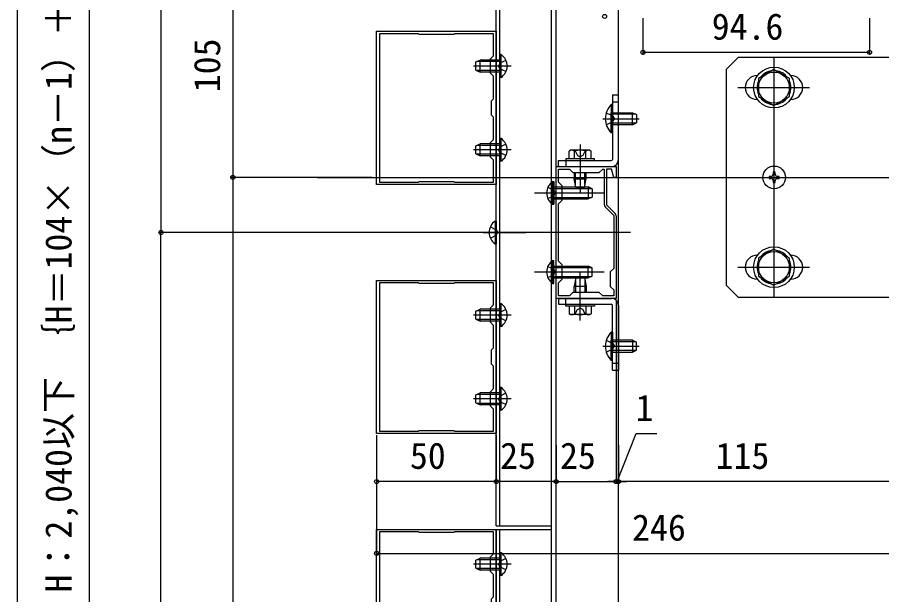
# Model space of a CAD drawing. Units: millimetres, scale not verified. Extents: x -875 to 875, y -1307 to 1299.
# Drawn here: x -874.9 to -514, y -838.7 to -597.6 of the extents above; entities that cross this region are included whole.
import ezdxf
from ezdxf.enums import TextEntityAlignment as Align

# ---------------------------------------------------------------- set-up
doc = ezdxf.new("R2010")
doc.units = ezdxf.units.MM
doc.header["$LTSCALE"] = 4
for name, color, linetype in [('0-2_YKK_11', 7, 'Continuous'), ('0-3_YKK_12', 2, 'Continuous'), ('0-4_YKK_13', 4, 'Continuous'), ('0-5_YKK_D', 6, 'Continuous'), ('0-6_YKK_ZWAK', 7, 'Continuous')]:
    doc.layers.add(name, color=color, linetype=linetype)
doc.styles.add('ＭＳ ゴシック', font='')
doc.styles.get('ＭＳ ゴシック').set_extended_font_data('MS Gothic')

msp = doc.modelspace()

# ---------------------------------------------------------------- linework, layer by layer
at = {"layer": '0-2_YKK_11'}
for points in [[(-724.9, -667.451), (-724.9, -603.451), (-674.9, -603.451), (-674.9, -667.451)], [(-723.7, -604.451), (-723.7, -666.451), (-707.4, -666.451), (-707.1, -666.151), (-692.7, -666.151), (-692.4, -666.451), (-676.1, -666.451), (-676.1, -657.251), (-677.4, -655.951), (-677.4, -649.951), (-676.1, -648.651), (-676.1, -639.251), (-676.9, -638.451), (-676.9, -632.451), (-676.1, -631.651), (-676.1, -622.251), (-677.4, -620.951), (-677.4, -614.951), (-676.1, -613.651), (-676.1, -604.451), (-692.4, -604.451), (-692.7, -604.751), (-707.1, -604.751), (-707.4, -604.451)], [(-724.9, -771.451), (-724.9, -707.451), (-674.9, -707.451), (-674.9, -771.451)], [(-723.7, -708.451), (-723.7, -770.451), (-707.4, -770.451), (-707.1, -770.151), (-692.7, -770.151), (-692.4, -770.451), (-676.1, -770.451), (-676.1, -761.251), (-677.4, -759.951), (-677.4, -753.951), (-676.1, -752.651), (-676.1, -743.251), (-676.9, -742.451), (-676.9, -736.451), (-676.1, -735.651), (-676.1, -726.251), (-677.4, -724.951), (-677.4, -718.951), (-676.1, -717.651), (-676.1, -708.451), (-692.4, -708.451), (-692.7, -708.751), (-707.1, -708.751), (-707.4, -708.451)], [(-724.9, -875.451), (-724.9, -811.451), (-674.9, -811.451), (-674.9, -875.451)], [(-723.7, -812.451), (-723.7, -874.451), (-707.4, -874.451), (-707.1, -874.151), (-692.7, -874.151), (-692.4, -874.451), (-676.1, -874.451), (-676.1, -865.251), (-677.4, -863.951), (-677.4, -857.951), (-676.1, -856.651), (-676.1, -847.251), (-676.9, -846.451), (-676.9, -840.451), (-676.1, -839.651), (-676.1, -830.251), (-677.4, -828.951), (-677.4, -822.951), (-676.1, -821.651), (-676.1, -812.451), (-692.4, -812.451), (-692.7, -812.751), (-707.1, -812.751), (-707.4, -812.451)]]:
    msp.add_lwpolyline(points, close=True, dxfattribs=at)
for points in [[(-649.9, -714.951), (-649.9, -659.951), (-624.9, -659.951), (-624.9, -664.451), (-625.9, -664.451), (-626.838, -660.951), (-628.9, -660.951), (-628.9, -675.951), (-625.281, -679.57)], [(-648.9, -699.453), (-648.9, -675.449), (-647.4, -673.949), (-647.4, -667.949), (-648.9, -666.449), (-648.9, -660.951), (-644.4, -660.951), (-642.9, -662.451), (-631.9, -662.451), (-630.4, -660.951), (-629.9, -660.951), (-629.9, -675.827)], [(-629.519, -676.746), (-625.9, -680.365), (-625.9, -702.451), (-627.4, -703.951), (-627.4, -709.951), (-625.9, -711.451), (-625.9, -713.951), (-630.4, -713.951), (-631.9, -712.451), (-642.9, -712.451), (-644.4, -713.951), (-648.9, -713.951), (-648.9, -708.453), (-647.4, -706.953), (-647.4, -700.953), (-648.9, -699.453)], [(-624.9, -680.489), (-624.9, -714.951), (-649.9, -714.951)]]:
    msp.add_lwpolyline(points, dxfattribs=at)
for centre, start, end in [((-628.6, -675.827), 179.99999, 224.99998), ((-626.2, -680.489), 359.99999, 44.99998)]:
    msp.add_arc(centre, 1.3, start, end, dxfattribs=at)
at = {"layer": '0-3_YKK_12'}
for p, q in [((-674.9, -809.951), (-674.9, -584.662)), ((-673.4, -809.951), (-673.4, -584.662)), ((-651.9, -1187.451), (-651.9, -584.662)), ((-649.9, -1187.451), (-649.9, -584.662)), ((-623.9, -1187.451), (-623.9, -584.662)), ((-749.601, -664.451), (-473.9, -664.451)), ((-618.9, -687.451), (-765.601, -687.451)), ((-674.9, -809.951), (-651.9, -809.951)), ((-674.9, -1187.451), (-674.9, -811.451)), ((-674.9, -811.451), (-651.9, -811.451)), ((-673.4, -1187.451), (-673.4, -811.451))]:
    msp.add_line(p, q, dxfattribs=at)
at = {"layer": '0-4_YKK_13'}
for p, q in [((-673.4, -622.701), (-673.4, -613.201)), ((-683.4, -616.251), (-681.7, -615.451)), ((-683.4, -619.651), (-683.4, -616.251)), ((-558.9, -714.451), (-558.9, -614.451)), ((-668.742, -617.951), (-684.494, -617.951)), ((-683.4, -619.651), (-681.7, -620.451)), ((-672.891, -622.701), (-673.4, -622.701)), ((-565.862, -621.951), (-565.988, -621.951)), ((-551.988, -621.951), (-552.114, -621.951)), ((-574.074, -626.951), (-544.106, -626.951)), ((-626.4, -629.951), (-623.9, -629.951)), ((-626.4, -629.951), (-626.4, -656.951)), ((-623.9, -656.951), (-623.9, -629.951)), ((-626.909, -634.05), (-626.909, -642.45)), ((-626.4, -634.05), (-626.909, -634.05)), ((-626.4, -632.951), (-623.9, -632.951)), ((-626.4, -634.05), (-626.4, -642.45)), ((-565.862, -631.951), (-565.988, -631.951)), ((-551.988, -631.951), (-552.114, -631.951)), ((-626.909, -645.85), (-626.909, -637.45)), ((-626.4, -645.85), (-626.4, -637.45)), ((-626.4, -637.45), (-618.1, -637.45)), ((-616.71, -638.105), (-626.4, -638.105)), ((-618.1, -642.45), (-618.1, -637.45)), ((-618.1, -637.45), (-616.4, -638.25)), ((-616.4, -638.25), (-616.4, -641.65)), ((-630.496, -639.95), (-615.2, -639.95)), ((-629.314, -639.95), (-619.26, -639.95)), ((-616.71, -641.796), (-626.4, -641.796)), ((-618.1, -642.45), (-616.4, -641.65)), ((-626.4, -645.85), (-626.909, -645.85)), ((-618.1, -642.45), (-626.4, -642.45)), ((-673.4, -657.701), (-673.4, -648.201)), ((-668.742, -652.951), (-684.494, -652.951)), ((-683.4, -651.251), (-681.7, -650.451)), ((-683.4, -654.651), (-683.4, -651.251)), ((-643.9, -653.151), (-644.519, -653.508)), ((-635.9, -653.151), (-643.9, -653.151)), ((-639.9, -650.651), (-639.9, -671.151)), ((-639.9, -653.198), (-639.9, -663.48)), ((-635.9, -653.151), (-635.281, -653.508)), ((-683.4, -654.651), (-681.7, -655.451)), ((-644.519, -656.651), (-644.519, -653.508)), ((-635.281, -656.651), (-644.519, -656.651)), ((-637.4, -656.651), (-642.4, -656.651)), ((-642.209, -656.651), (-642.209, -653.508)), ((-637.591, -656.651), (-637.591, -653.508)), ((-635.281, -656.651), (-635.281, -653.508)), ((-672.891, -657.701), (-673.4, -657.701)), ((-648.9, -657.451), (-626.9, -657.451)), ((-648.9, -659.951), (-648.9, -657.451)), ((-648.9, -659.951), (-626.9, -659.951)), ((-645.9, -657.451), (-645.9, -659.951)), ((-642.4, -662.451), (-642.4, -665.051)), ((-641.914, -667.384), (-641.914, -662.451)), ((-637.886, -667.384), (-637.886, -662.451)), ((-637.4, -665.051), (-637.4, -662.451)), ((-651.409, -666.199), (-650.9, -666.199)), ((-650.9, -666.199), (-650.9, -675.699)), ((-642.4, -665.051), (-637.4, -665.051)), ((-641.65, -668.651), (-642.4, -665.051)), ((-638.15, -668.651), (-637.4, -665.051)), ((-557.61, -664.881), (-556.75, -664.881)), ((-658.9, -670.949), (-629.9, -670.949)), ((-650.9, -668.449), (-636.6, -668.449)), ((-650.9, -669.103), (-635.21, -669.103)), ((-641.65, -668.651), (-638.15, -668.651)), ((-636.6, -668.449), (-636.6, -673.449)), ((-634.9, -669.249), (-636.6, -668.449)), ((-634.9, -669.249), (-634.9, -672.649)), ((-650.9, -672.795), (-635.21, -672.795)), ((-650.9, -673.449), (-636.6, -673.449)), ((-634.9, -672.649), (-636.6, -673.449)), ((-675.409, -682.701), (-674.9, -682.701)), ((-674.9, -682.701), (-674.9, -692.201)), ((-680.4, -687.451), (-662.4, -687.451)), ((-650.9, -708.703), (-650.9, -699.203)), ((-565.862, -696.951), (-565.988, -696.951)), ((-551.988, -696.951), (-552.114, -696.951)), ((-650.9, -701.453), (-636.6, -701.453)), ((-650.9, -702.107), (-635.21, -702.107)), ((-639.9, -724.251), (-639.9, -703.751)), ((-636.6, -706.453), (-636.6, -701.453)), ((-634.9, -702.253), (-636.6, -701.453)), ((-634.9, -705.653), (-634.9, -702.253)), ((-574.074, -701.951), (-544.106, -701.951)), ((-658.9, -703.953), (-629.9, -703.953)), ((-650.9, -705.798), (-635.21, -705.798)), ((-650.9, -706.453), (-636.6, -706.453)), ((-641.65, -706.251), (-642.4, -709.851)), ((-641.65, -706.251), (-638.15, -706.251)), ((-638.15, -706.251), (-637.4, -709.851)), ((-634.9, -705.653), (-636.6, -706.453)), ((-565.862, -706.951), (-565.988, -706.951)), ((-551.988, -706.951), (-552.114, -706.951)), ((-651.409, -708.703), (-650.9, -708.703)), ((-642.4, -712.451), (-642.4, -709.851)), ((-642.4, -709.851), (-637.4, -709.851)), ((-641.914, -707.518), (-641.914, -712.451)), ((-637.886, -707.518), (-637.886, -712.451)), ((-637.4, -709.851), (-637.4, -712.451)), ((-639.9, -721.704), (-639.9, -711.421)), ((-673.4, -726.701), (-673.4, -717.201)), ((-648.9, -714.951), (-626.9, -714.951)), ((-648.9, -714.951), (-648.9, -717.451)), ((-648.9, -717.451), (-626.9, -717.451)), ((-645.9, -717.451), (-645.9, -714.951)), ((-626.4, -744.951), (-626.4, -717.951)), ((-623.9, -717.951), (-623.9, -744.951)), ((-683.4, -720.251), (-681.7, -719.451)), ((-683.4, -723.651), (-683.4, -720.251)), ((-644.519, -718.251), (-644.519, -721.394)), ((-635.281, -718.251), (-644.519, -718.251)), ((-643.9, -721.751), (-644.519, -721.394)), ((-635.9, -721.751), (-643.9, -721.751)), ((-637.4, -718.251), (-642.4, -718.251)), ((-642.209, -718.251), (-642.209, -721.394)), ((-637.591, -718.251), (-637.591, -721.394)), ((-635.9, -721.751), (-635.281, -721.394)), ((-635.281, -718.251), (-635.281, -721.394)), ((-668.742, -721.951), (-684.494, -721.951)), ((-683.4, -723.651), (-681.7, -724.451)), ((-672.891, -726.701), (-673.4, -726.701)), ((-626.909, -729.051), (-626.909, -737.451)), ((-626.4, -729.051), (-626.909, -729.051)), ((-626.909, -740.851), (-626.909, -732.451)), ((-626.4, -729.051), (-626.4, -737.451)), ((-618.1, -732.451), (-626.4, -732.451)), ((-626.4, -740.851), (-626.4, -732.451)), ((-618.1, -732.451), (-618.1, -737.451)), ((-618.1, -732.451), (-616.4, -733.251)), ((-630.496, -734.951), (-615.2, -734.951)), ((-629.314, -734.951), (-619.26, -734.951)), ((-616.71, -733.105), (-626.4, -733.105)), ((-616.4, -736.651), (-616.4, -733.251)), ((-616.71, -736.797), (-626.4, -736.797)), ((-626.4, -737.451), (-618.1, -737.451)), ((-618.1, -737.451), (-616.4, -736.651)), ((-626.4, -740.851), (-626.909, -740.851)), ((-626.4, -741.951), (-623.9, -741.951)), ((-626.4, -744.951), (-623.9, -744.951)), ((-673.4, -761.701), (-673.4, -752.201)), ((-668.742, -756.951), (-684.494, -756.951)), ((-683.4, -755.251), (-681.7, -754.451)), ((-683.4, -758.651), (-683.4, -755.251)), ((-683.4, -758.651), (-681.7, -759.451)), ((-672.891, -761.701), (-673.4, -761.701)), ((-673.4, -830.701), (-673.4, -821.201)), ((-668.742, -825.951), (-684.494, -825.951)), ((-683.4, -824.251), (-681.7, -823.451)), ((-683.4, -827.651), (-683.4, -824.251)), ((-683.4, -827.651), (-681.7, -828.451)), ((-672.891, -830.701), (-673.4, -830.701))]:
    msp.add_line(p, q, dxfattribs=at)
for points in [[(-672.891, -622.701), (-672.891, -613.201), (-673.4, -613.201)], [(-673.4, -616.105), (-677.4, -616.105), (-683.09, -616.105)], [(-673.4, -620.451), (-677.373, -620.451), (-681.7, -620.451), (-681.7, -615.451)], [(-673.4, -615.451), (-677.373, -615.451), (-681.7, -615.451)], [(-670.9, -615.601), (-673.37, -616.806), (-673.979, -617.951)], [(-478.9, -614.451), (-573.9, -614.451), (-578.9, -619.451), (-578.9, -709.451), (-573.9, -714.451), (-478.9, -714.451)], [(-673.4, -619.796), (-677.4, -619.796), (-683.09, -619.796)], [(-670.9, -620.301), (-673.37, -619.096), (-673.979, -617.951)], [(-629.011, -637.45), (-626.233, -638.805), (-625.624, -639.95)], [(-629.011, -642.45), (-626.233, -641.095), (-625.624, -639.95)], [(-672.891, -657.701), (-672.891, -648.201), (-673.4, -648.201)], [(-673.4, -651.105), (-677.4, -651.105), (-683.09, -651.105)], [(-673.4, -655.451), (-677.373, -655.451), (-681.7, -655.451), (-681.7, -650.451)], [(-673.4, -650.451), (-677.373, -650.451), (-681.7, -650.451)], [(-670.9, -650.601), (-673.37, -651.806), (-673.979, -652.951)], [(-670.9, -655.301), (-673.37, -654.096), (-673.979, -652.951)], [(-642.1, -653.151), (-641.05, -655.304), (-639.9, -655.915)], [(-637.7, -653.151), (-638.75, -655.304), (-639.9, -655.915)], [(-673.4, -654.796), (-677.4, -654.796), (-683.09, -654.796)], [(-560.19, -664.021), (-561.05, -664.021), (-561.05, -664.881), (-560.19, -664.881)], [(-558.47, -663.161), (-558.47, -662.301), (-559.33, -662.301), (-559.33, -663.161)], [(-556.75, -664.881), (-556.75, -664.021), (-557.61, -664.021)], [(-651.409, -666.199), (-651.409, -675.699), (-650.9, -675.699)], [(-559.33, -665.741), (-559.33, -666.601), (-558.47, -666.601), (-558.47, -665.741)], [(-653.4, -668.599), (-650.93, -669.804), (-650.321, -670.949)], [(-653.4, -673.299), (-650.93, -672.094), (-650.321, -670.949)], [(-677.4, -685.101), (-674.93, -686.306), (-674.321, -687.451)], [(-675.409, -682.701), (-675.409, -692.201), (-674.9, -692.201)], [(-677.4, -689.801), (-674.93, -688.596), (-674.321, -687.451)], [(-651.409, -708.703), (-651.409, -699.203), (-650.9, -699.203)], [(-653.4, -701.603), (-650.93, -702.808), (-650.321, -703.953)], [(-653.4, -706.303), (-650.93, -705.098), (-650.321, -703.953)], [(-672.891, -726.701), (-672.891, -717.201), (-673.4, -717.201)], [(-673.4, -720.105), (-677.4, -720.105), (-683.09, -720.105)], [(-673.4, -724.451), (-677.373, -724.451), (-681.7, -724.451), (-681.7, -719.451)], [(-673.4, -719.451), (-677.373, -719.451), (-681.7, -719.451)], [(-670.9, -719.601), (-673.37, -720.806), (-673.979, -721.951)], [(-642.1, -721.751), (-641.05, -719.598), (-639.9, -718.986)], [(-637.7, -721.751), (-638.75, -719.598), (-639.9, -718.986)], [(-673.4, -723.796), (-677.4, -723.796), (-683.09, -723.796)], [(-670.9, -724.301), (-673.37, -723.096), (-673.979, -721.951)], [(-629.011, -732.451), (-626.233, -733.806), (-625.624, -734.951)], [(-629.011, -737.451), (-626.233, -736.096), (-625.624, -734.951)], [(-672.891, -761.701), (-672.891, -752.201), (-673.4, -752.201)], [(-673.4, -755.105), (-677.4, -755.105), (-683.09, -755.105)], [(-673.4, -759.451), (-677.373, -759.451), (-681.7, -759.451), (-681.7, -754.451)], [(-673.4, -754.451), (-677.373, -754.451), (-681.7, -754.451)], [(-670.9, -754.601), (-673.37, -755.806), (-673.979, -756.951)], [(-670.9, -759.301), (-673.37, -758.096), (-673.979, -756.951)], [(-673.4, -758.796), (-677.4, -758.796), (-683.09, -758.796)], [(-672.891, -830.701), (-672.891, -821.201), (-673.4, -821.201)], [(-673.4, -824.105), (-677.4, -824.105), (-683.09, -824.105)], [(-673.4, -828.451), (-677.373, -828.451), (-681.7, -828.451), (-681.7, -823.451)], [(-673.4, -823.451), (-677.373, -823.451), (-681.7, -823.451)], [(-670.9, -823.601), (-673.37, -824.806), (-673.979, -825.951)], [(-670.9, -828.301), (-673.37, -827.096), (-673.979, -825.951)], [(-673.4, -827.796), (-677.4, -827.796), (-683.09, -827.796)]]:
    msp.add_lwpolyline(points, dxfattribs=at)
for points in [[(-558.988, -634.456), (-552.488, -630.704), (-552.488, -623.198), (-558.988, -619.445), (-565.488, -623.198), (-565.488, -630.704)], [(-645.9, -657.451), (-633.9, -657.451), (-633.9, -656.651), (-645.9, -656.651)], [(-558.988, -709.456), (-552.488, -705.704), (-552.488, -698.198), (-558.988, -694.445), (-565.488, -698.198), (-565.488, -705.704)], [(-645.9, -717.451), (-633.9, -717.451), (-633.9, -718.251), (-645.9, -718.251)]]:
    msp.add_lwpolyline(points, close=True, dxfattribs=at)
for centre, radius in [((-558.988, -626.951), 8.5), ((-558.988, -626.951), 6.5), ((-558.9, -664.451), 4.75), ((-558.988, -701.951), 8.5), ((-558.988, -701.951), 6.5)]:
    msp.add_circle(centre, radius, dxfattribs=at)
for centre, radius, start, end in [((-676.174, -617.951), 5.774, 304.65097, 55.34903), ((-558.988, -626.951), 7.05, 97.21814, 142.78186), ((-558.988, -626.951), 7.05, 37.21814, 82.78186), ((-565.988, -626.951), 5, 90, 180), ((-558.988, -626.951), 7.05, 157.21814, 202.78186), ((-558.988, -626.951), 7.05, 337.21814, 22.78186), ((-551.988, -626.951), 5, 0, 90), ((-565.988, -626.951), 5, 180, 270), ((-551.988, -626.951), 5, 270, 0), ((-558.988, -626.951), 7.05, 217.21814, 262.78186), ((-558.988, -626.951), 7.05, 277.21814, 322.78186), ((-621.168, -639.95), 8.232, 134.2189, 225.7811), ((-676.174, -652.951), 5.774, 304.65097, 55.34903), ((-643.364, -655.195), 2.045, 55.61575, 124.38425), ((-639.9, -660.794), 7.643, 72.41205, 107.58795), ((-636.436, -655.195), 2.045, 55.61575, 124.38425), ((-626.9, -656.951), 0.5, 270, 0), ((-626.9, -656.951), 3, 270, 0), ((-560.19, -663.161), 0.86, 270, 0), ((-557.61, -663.161), 0.86, 180, 270), ((-648.126, -670.949), 5.774, 124.65097, 235.34903), ((-560.19, -665.741), 0.86, 0, 90), ((-557.61, -665.741), 0.86, 90, 180), ((-672.126, -687.451), 5.774, 124.65097, 235.34903), ((-558.988, -701.951), 7.05, 97.21814, 142.78186), ((-558.988, -701.951), 7.05, 37.21814, 82.78186), ((-648.126, -703.953), 5.774, 124.65097, 235.34903), ((-565.988, -701.951), 5, 90, 180), ((-558.988, -701.951), 7.05, 157.21814, 202.78186), ((-558.988, -701.951), 7.05, 337.21814, 22.78186), ((-551.988, -701.951), 5, 0, 90), ((-565.988, -701.951), 5, 180, 270), ((-551.988, -701.951), 5, 270, 0), ((-558.988, -701.951), 7.05, 217.21814, 262.78186), ((-558.988, -701.951), 7.05, 277.21814, 322.78186), ((-676.174, -721.951), 5.774, 304.65097, 55.34903), ((-626.9, -717.951), 3, 0, 90), ((-626.9, -717.951), 0.5, 0, 90), ((-643.364, -719.706), 2.045, 235.61575, 304.38425), ((-639.9, -714.108), 7.643, 252.41205, 287.58795), ((-636.436, -719.706), 2.045, 235.61575, 304.38425), ((-621.168, -734.951), 8.232, 134.2189, 225.7811), ((-676.174, -756.951), 5.774, 304.65097, 55.34903), ((-676.174, -825.951), 5.774, 304.65097, 55.34903)]:
    msp.add_arc(centre, radius, start, end, dxfattribs=at)
at = {"layer": '0-5_YKK_D'}
for p, q in [((-844.9, -203.9), (-844.9, -1172.451)), ((-814.9, -338.9), (-814.9, -687.451)), ((-784.9, -559.451), (-784.9, -664.451)), ((-613.7, -597.95), (-613.7, -613.25)), ((-519.1, -597.951), (-519.1, -613.25)), ((-519.1, -612.25), (-613.7, -612.25)), ((-726.7, -664.451), (-785.9, -664.451)), ((-726.7, -664.451), (-785.9, -664.451)), ((-784.9, -664.451), (-784.9, -1067.451)), ((-726.7, -687.451), (-815.9, -687.451)), ((-726.7, -687.451), (-815.9, -687.451)), ((-814.9, -1037.451), (-814.9, -687.451)), ((-624.9, -715.651), (-624.9, -792.451)), ((-624.9, -715.651), (-624.9, -792.451)), ((-724.9, -772.151), (-724.9, -822.451)), ((-724.9, -772.151), (-724.9, -792.451)), ((-674.9, -772.151), (-674.9, -792.451)), ((-674.9, -776.327), (-674.9, -792.451)), ((-649.9, -776.327), (-649.9, -792.451)), ((-649.9, -776.327), (-649.9, -792.451)), ((-623.9, -776.327), (-623.9, -792.451)), ((-623.9, -787.451), (-623.9, -792.451)), ((-674.9, -791.451), (-724.9, -791.451)), ((-649.9, -791.451), (-674.9, -791.451)), ((-649.9, -791.451), (-624.9, -791.451)), ((-624.9, -791.451), (-628.3, -791.451)), ((-623.9, -791.451), (-624.9, -791.451)), ((-623.9, -791.451), (-624.9, -791.451)), ((-508.9, -791.451), (-623.9, -791.451)), ((-623.9, -791.451), (-620.5, -791.451)), ((-724.9, -821.451), (-478.9, -821.451))]:
    msp.add_line(p, q, dxfattribs=at)
msp.add_lwpolyline([(-624.4, -791.451), (-616.45, -771.451), (-607.933, -771.451)], dxfattribs=at)
for centre in [(-629.7, -597.25), (-613.7, -612.25), (-519.1, -612.25), (-784.9, -664.451), (-784.9, -664.451), (-814.9, -687.451), (-814.9, -687.451), (-724.9, -791.451), (-674.9, -791.451), (-674.9, -791.451), (-649.9, -791.451), (-649.9, -791.451), (-624.9, -791.451), (-624.9, -791.451), (-623.9, -791.451), (-623.9, -791.451), (-724.9, -821.451)]:
    msp.add_circle(centre, 0.85, dxfattribs=at)
at = {"layer": '0-6_YKK_ZWAK'}
msp.add_line((-874.9, 1243.1), (-874.9, -1306.9), dxfattribs=at)

# ---------------------------------------------------------------- texts
at = {"layer": '0-5_YKK_D', "style": 'ＭＳ ゴシック'}
for s, p in [('出来高：H：2,040以下 ｛H＝104×（n－1）＋64｝', (-848.945, -897.792)), ('105', (-786.9, -628.911))]:
    msp.add_text(s, height=11, rotation=90, dxfattribs=at).set_placement(p, align=Align.BOTTOM_LEFT)
for s, p in [('94.6', (-584.98, -610.25)), ('1', (-616.751, -769.451)), ('50', (-710.98, -789.451)), ('25', (-673.309, -789.451)), ('25', (-648.309, -789.451)), ('115', (-583.36, -789.451)), ('246', (-618.221, -819.451))]:
    msp.add_text(s, height=11, dxfattribs=at).set_placement(p, align=Align.BOTTOM_LEFT)

doc.saveas('drawing.dxf')
